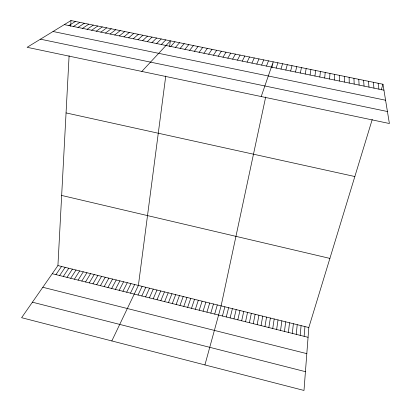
<?xml version="1.0" encoding="UTF-8"?>
<svg xmlns="http://www.w3.org/2000/svg" width="411" height="411" viewBox="0 0 411 411"><rect width="100%" height="100%" fill="white"/><g stroke="black" fill="none" stroke-linecap="round" stroke-linejoin="round"><path stroke-width="0.62" d="M344.31 82.046L344.336 76.354M339.394 81.039L339.537 75.372M334.482 80.032L334.749 74.396M372.243 119.447L308.82 327.536L303.991 390.45L21.608 317.698L57.925 265.568L69.105 55.706M70.671 26.325L70.98 20.55L382.97 84.24L389.392 123.516L27.121 47.306L70.98 20.55M329.581 79.025L329.971 73.42M304.125 336.321L304.952 326.581M324.69 78.023L325.199 72.449M300.184 335.345L301.088 325.63M296.244 334.364L297.23 324.675M292.313 333.388L293.382 323.724M319.804 77.021L320.431 71.473M288.388 332.412L289.534 322.774M284.469 331.436L285.691 321.823M165.751 76.03L138.384 285.44L111.823 340.94M169.615 46.458L170.349 40.838L141.826 71.437M280.554 330.465L281.854 320.878M314.924 76.02L315.674 70.502M276.644 329.488L278.021 319.928M272.734 328.517L274.188 318.982M310.053 75.023L310.927 69.531M268.835 327.552L270.366 318.042M264.941 326.581L266.549 317.097M261.052 325.615L262.737 316.157M305.193 74.021L306.18 68.565M257.168 324.649L258.93 315.216M253.284 323.683L255.123 314.276M249.41 322.717L251.327 313.336M300.338 73.03L301.448 67.599M245.542 321.756L247.53 312.401M265.676 97.042L221.108 305.871L204.919 364.927M271.99 67.461L273.192 61.83L261.206 96.549M241.673 320.796L243.744 311.466M295.494 72.033L296.716 66.633M237.815 319.835L239.957 310.531M233.962 318.879L236.176 309.596M230.109 317.919L232.405 308.661M290.654 71.041L292 65.668M226.266 316.963L228.634 307.731M222.423 316.008L224.868 306.801M285.82 70.05L287.284 64.707M214.701 314.091L217.296 304.931M210.822 313.125L213.489 303.991M281.001 69.063L282.578 63.746M206.944 312.16L209.692 303.051M381.254 89.875L382.97 84.24M203.075 311.199L205.896 302.116M199.207 310.238L202.104 301.181M276.182 68.072L277.882 62.791M195.348 309.278L198.318 300.246M191.49 308.317L194.531 299.311M187.642 307.361L190.755 298.376M183.794 306.406L186.984 297.446M179.951 305.45L183.219 296.516M266.503 66.089L268.44 60.859M176.119 304.494L179.453 295.586M172.286 303.544L175.697 294.656M261.643 65.092L263.692 59.893M168.459 302.594L171.947 293.731M164.636 301.643L168.197 292.807M160.819 300.693L164.451 291.882M256.788 64.095L258.956 58.922M157.012 299.742L160.716 290.957M153.205 298.797L156.981 290.032M149.404 297.852L153.252 289.113M251.938 63.104L254.224 57.961M145.607 296.912L149.527 288.193M141.816 295.966L145.807 287.274M247.103 62.112L249.503 56.995M138.029 295.026L142.093 286.359M130.467 293.146L134.674 284.525M242.269 61.121L244.786 56.035M126.696 292.206L130.975 283.611M122.93 291.271L127.282 282.696M119.169 290.336L123.588 281.787M237.445 60.129L240.081 55.069M115.409 289.401L119.899 280.877M111.658 288.465L116.221 279.968M232.631 59.143L235.38 54.113M107.908 287.536L112.542 279.059M104.168 286.606L108.869 278.149M100.428 285.676L105.201 277.245M227.822 58.157L230.689 53.153M96.693 284.746L101.538 276.341M92.963 283.821L97.875 275.437M89.244 282.896L94.222 274.533M223.024 57.17L226.004 52.197M85.524 281.972L90.574 273.634M81.81 281.047L86.927 272.729M78.1 280.122L83.284 271.83M218.231 56.189L221.324 51.241M74.391 279.203L79.652 270.931M70.692 278.283L76.02 270.037M213.448 55.208L216.654 50.291M66.998 277.363L72.393 269.138M63.304 276.444L68.771 268.244M59.621 275.529L65.149 267.35M208.67 54.226L211.994 49.335M55.937 274.615L61.537 266.462M203.897 53.25L207.334 48.385M199.14 52.274L202.685 47.44M194.382 51.298L198.045 46.489M189.635 50.327L193.411 45.544M184.899 49.356L188.783 44.599M180.167 48.385L184.164 43.658M175.446 47.414L179.55 42.713M170.729 46.448L174.947 41.773M161.318 44.516L165.756 39.898M156.627 43.556L161.174 38.963M151.942 42.595L156.596 38.028M147.261 41.634L152.029 37.098M142.591 40.679L147.467 36.163M137.926 39.718L142.91 35.233M133.272 38.768L138.363 34.308M128.622 37.812L133.822 33.378M123.978 36.862L129.29 32.454M119.344 35.911L124.759 31.529M114.72 34.961L120.243 30.609M110.102 34.015L115.727 29.684M105.488 33.065L111.222 28.765M100.885 32.125L106.721 27.845M96.287 31.179L102.231 26.931M91.694 30.239L97.746 26.016M87.111 29.299L93.266 25.102M82.534 28.359L88.797 24.187M77.967 27.424L84.332 23.278M73.405 26.489L79.873 22.364M68.853 25.554L75.424 21.459M64.306 24.624L383.941 90.173M53.034 31.498L385.585 100.227M40.437 39.184L387.429 111.52M66.058 112.912L354.842 176.525M61.66 195.446L329.889 258.401M57.925 265.568L308.82 327.536M52.264 273.7L308.07 337.303M42.811 287.268L306.817 353.64M32.412 302.193L305.435 371.667M378.115 83.248L378.957 89.151M373.265 82.262L373.984 88.134M368.426 81.27L369.021 87.111M363.591 80.284L364.064 86.094M358.767 79.297L359.111 85.082M353.948 78.316L354.169 84.07M349.134 77.335L349.237 83.058"/></g></svg>
